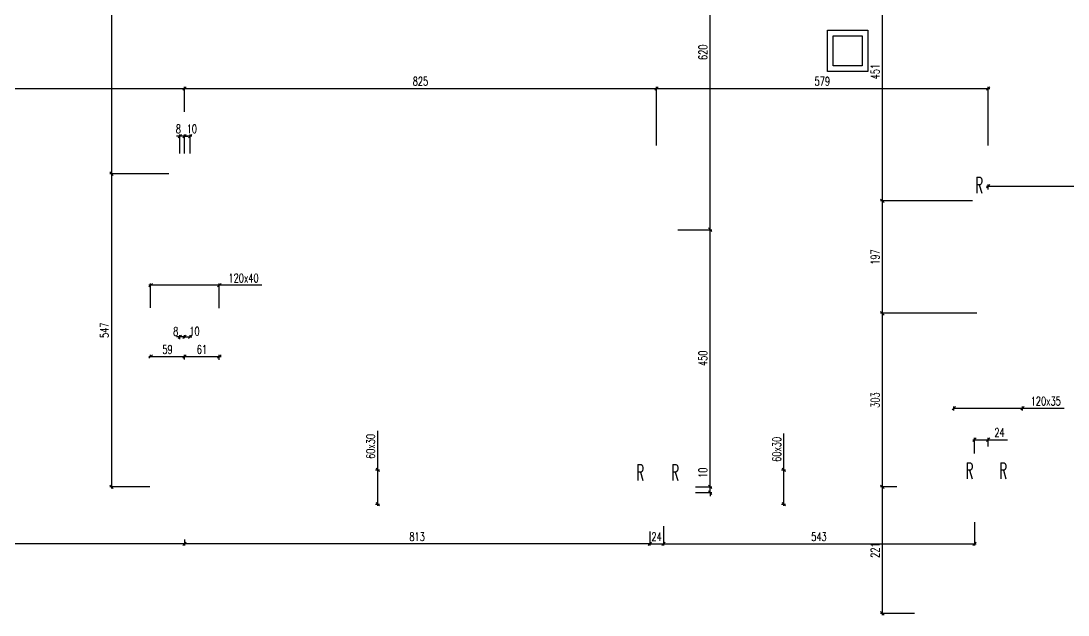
# Model space of a CAD drawing. Extents: x 307 to 786, y -197 to -94.
# Drawn here: x 336.24 to 354.53, y -118.98 to -108.6 of the extents above; entities that cross this region are included whole.
import ezdxf

# ---------------------------------------------------------------- set-up
doc = ezdxf.new("R2010")
doc.units = 0
doc.header["$LTSCALE"] = 0.5
doc.header["$MEASUREMENT"] = 0
doc.layers.get('DEFPOINTS').update_dxf_attribs({"linetype": 'CONTINUOUS'})
doc.layers.add('COTATION', color=7, linetype='CONTINUOUS')
doc.layers.add('REPERE-RAID', color=4, linetype='CONTINUOUS')
doc.styles.add('ROMANS8', font='romans.shx', dxfattribs={"width": 0.7})
doc.styles.get("Standard").update_dxf_attribs({"font": 'txt.shx'})
doc.dimstyles.new('COT50 cm', dxfattribs={"dimtxt": 0.15, "dimasz": 0.06, "dimexe": 0.03, "dimexo": 0.1, "dimgap": 0.05, "dimtad": 1, "dimdec": 0, "dimlfac": 100, "dimzin": 0, "dimdsep": 46, "dimtxsty": 'ROMANS8', "dimblk1": 'OBLIQUE', "dimblk2": 'OBLIQUE', "dimsah": 1, "dimcen": 0.03, "dimdle": 0.03, "dimclrt": 1, "dimadec": 0, "dimazin": 0, "dimtfac": 1, "dimtdec": 0, "dimtmove": 0, "dimatfit": 3, "dimfxl": 1, "dimfxlon": 1, "dimtolj": 1, "dimtzin": 0, "dimlwd": -1, "dimlwe": -1, "dimarcsym": 0})

# ---------------------------------------------------------------- blocks, each defined once
blk = doc.blocks.new('_Oblique')
at = {"layer": 'COTATION', "color": 0, "lineweight": -2}
blk.add_line((-0.5, -0.5), (0.5, 0.5), dxfattribs=at)
blk = doc.blocks.new('*D106')
at = {"layer": 'COTATION', "color": 0, "transparency": 16777216}
for p, q in [((347.224, -117.521), (347.224, -117.767)), ((347.254, -117.737), (339.066, -117.737)), ((339.096, -117.661), (339.096, -117.767))]:
    blk.add_line(p, q, dxfattribs=at)
at = {"layer": 'DEFPOINTS', "color": 0, "transparency": 16777216}
for p in [(347.224, -117.421), (339.096, -117.561), (339.096, -117.737)]:
    blk.add_point(p, dxfattribs=at)
at = {"layer": 'COTATION', "color": 0, "transparency": 16777216, "xscale": 0.06, "yscale": 0.06, "zscale": 0.06, "rotation": 180}
blk.add_blockref('_Oblique', (339.096, -117.737), dxfattribs=at)
at = {"layer": 'COTATION', "color": 0, "transparency": 16777216, "xscale": 0.06, "yscale": 0.06, "zscale": 0.06}
blk.add_blockref('_Oblique', (347.224, -117.737), dxfattribs=at)
at = {"layer": 'COTATION', "color": 1, "transparency": 16777216, "insert": (343.16, -117.612), "char_height": 0.15, "attachment_point": 5, "style": 'ROMANS8'}
blk.add_mtext('\\A1;813', dxfattribs=at)
blk = doc.blocks.new('*D107')
at = {"layer": 'COTATION', "color": 0, "transparency": 16777216}
for p, q in [((331.646, -117.483), (331.646, -117.767)), ((339.126, -117.737), (331.616, -117.737)), ((339.096, -117.661), (339.096, -117.767))]:
    blk.add_line(p, q, dxfattribs=at)
at = {"layer": 'DEFPOINTS', "color": 0, "transparency": 16777216}
for p in [(331.646, -117.383), (339.096, -117.561), (331.646, -117.737)]:
    blk.add_point(p, dxfattribs=at)
at = {"layer": 'COTATION', "color": 0, "transparency": 16777216, "xscale": 0.06, "yscale": 0.06, "zscale": 0.06, "rotation": 180}
blk.add_blockref('_Oblique', (331.646, -117.737), dxfattribs=at)
at = {"layer": 'COTATION', "color": 0, "transparency": 16777216, "xscale": 0.06, "yscale": 0.06, "zscale": 0.06}
blk.add_blockref('_Oblique', (339.096, -117.737), dxfattribs=at)
at = {"layer": 'COTATION', "color": 1, "transparency": 16777216, "insert": (335.371, -117.612), "char_height": 0.15, "attachment_point": 5, "style": 'ROMANS8'}
blk.add_mtext('\\A1;745', dxfattribs=at)
blk = doc.blocks.new('*D123')
at = {"layer": 'COTATION', "color": 0, "transparency": 16777216}
for p, q in [((338.506, -113.61), (338.506, -113.187)), ((339.706, -113.62), (339.706, -113.187)), ((339.736, -113.217), (338.476, -113.217)), ((340.449, -113.217), (339.706, -113.217))]:
    blk.add_line(p, q, dxfattribs=at)
at = {"layer": 'DEFPOINTS', "color": 0, "transparency": 16777216}
for p in [(338.506, -113.217), (338.506, -113.71), (339.706, -113.72)]:
    blk.add_point(p, dxfattribs=at)
at = {"layer": 'COTATION', "color": 0, "transparency": 16777216, "xscale": 0.06, "yscale": 0.06, "zscale": 0.06, "rotation": 180}
blk.add_blockref('_Oblique', (338.506, -113.217), dxfattribs=at)
at = {"layer": 'COTATION', "color": 0, "transparency": 16777216, "xscale": 0.06, "yscale": 0.06, "zscale": 0.06}
blk.add_blockref('_Oblique', (339.706, -113.217), dxfattribs=at)
at = {"layer": 'COTATION', "color": 1, "transparency": 16777216, "insert": (340.129, -113.092), "char_height": 0.15, "attachment_point": 5, "style": 'ROMANS8'}
blk.add_mtext('\\A1;120x40', dxfattribs=at)
blk = doc.blocks.new('*D126')
at = {"layer": 'COTATION', "color": 0, "transparency": 16777216}
for p, q in [((339.226, -110.611), (339.066, -110.611)), ((339.096, -110.918), (339.096, -110.581)), ((339.196, -110.918), (339.196, -110.581))]:
    blk.add_line(p, q, dxfattribs=at)
at = {"layer": 'DEFPOINTS', "color": 0, "transparency": 16777216}
for p in [(339.096, -110.611), (339.096, -111.018), (339.196, -111.018)]:
    blk.add_point(p, dxfattribs=at)
at = {"layer": 'COTATION', "color": 0, "transparency": 16777216, "xscale": 0.06, "yscale": 0.06, "zscale": 0.06, "rotation": 180}
blk.add_blockref('_Oblique', (339.096, -110.611), dxfattribs=at)
at = {"layer": 'COTATION', "color": 0, "transparency": 16777216, "xscale": 0.06, "yscale": 0.06, "zscale": 0.06}
blk.add_blockref('_Oblique', (339.196, -110.611), dxfattribs=at)
at = {"layer": 'COTATION', "color": 1, "transparency": 16777216, "insert": (339.226, -110.486), "char_height": 0.15, "attachment_point": 5, "style": 'ROMANS8'}
blk.add_mtext('\\A1;10', dxfattribs=at)
blk = doc.blocks.new('*D128')
at = {"layer": 'COTATION', "color": 0, "transparency": 16777216}
for p, q in [((342.474, -116.443), (342.474, -115.76)), ((342.434, -116.443), (342.504, -116.443)), ((342.474, -117.073), (342.474, -116.443)), ((342.434, -117.043), (342.504, -117.043))]:
    blk.add_line(p, q, dxfattribs=at)
at = {"layer": 'DEFPOINTS', "color": 0, "transparency": 16777216}
for p in [(341.907, -116.443), (342.474, -116.443), (341.931, -117.043)]:
    blk.add_point(p, dxfattribs=at)
at = {"layer": 'COTATION', "color": 0, "transparency": 16777216, "xscale": 0.06, "yscale": 0.06, "zscale": 0.06}
for p, rotation in [((342.474, -116.443), 90), ((342.474, -117.043), 270)]:
    blk.add_blockref('_Oblique', p, dxfattribs=dict(at, rotation=rotation))
at = {"layer": 'COTATION', "color": 1, "transparency": 16777216, "insert": (342.349, -116.035), "char_height": 0.15, "attachment_point": 5, "rotation": 90, "style": 'ROMANS8'}
blk.add_mtext('\\A1;60x30', dxfattribs=at)
blk = doc.blocks.new('*D178')
at = {"layer": 'COTATION', "color": 0, "transparency": 16777216}
for p, q in [((347.224, -117.521), (347.224, -117.767)), ((347.464, -117.427), (347.464, -117.767)), ((347.194, -117.737), (347.494, -117.737))]:
    blk.add_line(p, q, dxfattribs=at)
at = {"layer": 'DEFPOINTS', "color": 0, "transparency": 16777216}
for p in [(347.224, -117.421), (347.464, -117.327), (347.464, -117.737)]:
    blk.add_point(p, dxfattribs=at)
at = {"layer": 'COTATION', "color": 0, "transparency": 16777216, "xscale": 0.06, "yscale": 0.06, "zscale": 0.06, "rotation": 180}
blk.add_blockref('_Oblique', (347.224, -117.737), dxfattribs=at)
at = {"layer": 'COTATION', "color": 0, "transparency": 16777216, "xscale": 0.06, "yscale": 0.06, "zscale": 0.06}
blk.add_blockref('_Oblique', (347.464, -117.737), dxfattribs=at)
at = {"layer": 'COTATION', "color": 1, "transparency": 16777216, "insert": (347.344, -117.612), "char_height": 0.15, "attachment_point": 5, "style": 'ROMANS8'}
blk.add_mtext('\\A1;24', dxfattribs=at)
blk = doc.blocks.new('*D179')
at = {"layer": 'COTATION', "color": 0, "transparency": 16777216}
for p, q in [((352.896, -117.36), (352.896, -117.767)), ((347.464, -117.427), (347.464, -117.767)), ((347.434, -117.737), (352.926, -117.737))]:
    blk.add_line(p, q, dxfattribs=at)
at = {"layer": 'DEFPOINTS', "color": 0, "transparency": 16777216}
for p in [(347.464, -117.327), (352.896, -117.26), (352.896, -117.737)]:
    blk.add_point(p, dxfattribs=at)
at = {"layer": 'COTATION', "color": 0, "transparency": 16777216, "xscale": 0.06, "yscale": 0.06, "zscale": 0.06, "rotation": 180}
blk.add_blockref('_Oblique', (347.464, -117.737), dxfattribs=at)
at = {"layer": 'COTATION', "color": 0, "transparency": 16777216, "xscale": 0.06, "yscale": 0.06, "zscale": 0.06}
blk.add_blockref('_Oblique', (352.896, -117.737), dxfattribs=at)
at = {"layer": 'COTATION', "color": 1, "transparency": 16777216, "insert": (350.18, -117.612), "char_height": 0.15, "attachment_point": 5, "style": 'ROMANS8'}
blk.add_mtext('\\A1;543', dxfattribs=at)
blk = doc.blocks.new('*D180')
at = {"layer": 'COTATION', "color": 0, "transparency": 16777216}
for p, q in [((338.823, -111.268), (337.793, -111.268)), ((337.823, -111.238), (337.823, -116.772)), ((338.492, -116.742), (337.793, -116.742))]:
    blk.add_line(p, q, dxfattribs=at)
at = {"layer": 'DEFPOINTS', "color": 0, "transparency": 16777216}
for p in [(338.981, -111.268), (337.823, -116.742), (338.592, -116.742)]:
    blk.add_point(p, dxfattribs=at)
at = {"layer": 'COTATION', "color": 0, "transparency": 16777216, "xscale": 0.06, "yscale": 0.06, "zscale": 0.06}
for p, rotation in [((337.823, -111.268), 90), ((337.823, -116.742), 270)]:
    blk.add_blockref('_Oblique', p, dxfattribs=dict(at, rotation=rotation))
at = {"layer": 'COTATION', "color": 1, "transparency": 16777216, "insert": (337.698, -114.005), "char_height": 0.15, "attachment_point": 5, "rotation": 90, "style": 'ROMANS8'}
blk.add_mtext('\\A1;547', dxfattribs=at)
blk = doc.blocks.new('*D196')
at = {"layer": 'COTATION', "color": 0, "transparency": 16777216}
for p, q in [((349.567, -116.443), (349.567, -115.811)), ((349.527, -116.443), (349.597, -116.443)), ((349.567, -117.073), (349.567, -116.443)), ((349.527, -117.043), (349.597, -117.043))]:
    blk.add_line(p, q, dxfattribs=at)
at = {"layer": 'DEFPOINTS', "color": 0, "transparency": 16777216}
for p in [(348.978, -116.443), (349.567, -116.443), (348.975, -117.043)]:
    blk.add_point(p, dxfattribs=at)
at = {"layer": 'COTATION', "color": 0, "transparency": 16777216, "xscale": 0.06, "yscale": 0.06, "zscale": 0.06}
for p, rotation in [((349.567, -116.443), 90), ((349.567, -117.043), 270)]:
    blk.add_blockref('_Oblique', p, dxfattribs=dict(at, rotation=rotation))
at = {"layer": 'COTATION', "color": 1, "transparency": 16777216, "insert": (349.442, -116.086), "char_height": 0.15, "attachment_point": 5, "rotation": 90, "style": 'ROMANS8'}
blk.add_mtext('\\A1;60x30', dxfattribs=at)
blk = doc.blocks.new('*D203')
at = {"layer": 'COTATION', "color": 0, "transparency": 16777216}
for p, q in [((338.823, -105.017), (337.793, -105.017)), ((337.823, -104.987), (337.823, -111.298)), ((338.823, -111.268), (337.793, -111.268))]:
    blk.add_line(p, q, dxfattribs=at)
at = {"layer": 'DEFPOINTS', "color": 0, "transparency": 16777216}
for p in [(338.981, -105.017), (337.823, -111.268), (338.981, -111.268)]:
    blk.add_point(p, dxfattribs=at)
at = {"layer": 'COTATION', "color": 0, "transparency": 16777216, "xscale": 0.06, "yscale": 0.06, "zscale": 0.06}
for p, rotation in [((337.823, -105.017), 90), ((337.823, -111.268), 270)]:
    blk.add_blockref('_Oblique', p, dxfattribs=dict(at, rotation=rotation))
at = {"layer": 'COTATION', "color": 1, "transparency": 16777216, "insert": (337.698, -108.143), "char_height": 0.15, "attachment_point": 5, "rotation": 90, "style": 'ROMANS8'}
blk.add_mtext('\\A1;625', dxfattribs=at)
blk = doc.blocks.new('*D204')
at = {"layer": 'COTATION', "color": 0, "transparency": 16777216}
for p, q in [((352.494, -111.742), (351.256, -111.742)), ((351.286, -111.712), (351.286, -113.738)), ((352.936, -113.708), (351.256, -113.708))]:
    blk.add_line(p, q, dxfattribs=at)
at = {"layer": 'DEFPOINTS', "color": 0, "transparency": 16777216}
for p in [(352.594, -111.742), (351.286, -113.708), (353.036, -113.708)]:
    blk.add_point(p, dxfattribs=at)
at = {"layer": 'COTATION', "color": 0, "transparency": 16777216, "xscale": 0.06, "yscale": 0.06, "zscale": 0.06}
for p, rotation in [((351.286, -111.742), 90), ((351.286, -113.708), 270)]:
    blk.add_blockref('_Oblique', p, dxfattribs=dict(at, rotation=rotation))
at = {"layer": 'COTATION', "color": 1, "transparency": 16777216, "insert": (351.161, -112.725), "char_height": 0.15, "attachment_point": 5, "rotation": 90, "style": 'ROMANS8'}
blk.add_mtext('\\A1;197', dxfattribs=at)
blk = doc.blocks.new('*D205')
at = {"layer": 'COTATION', "color": 0, "transparency": 16777216}
for p, q in [((352.936, -113.708), (351.256, -113.708)), ((351.286, -113.678), (351.286, -116.772)), ((351.539, -116.742), (351.256, -116.742))]:
    blk.add_line(p, q, dxfattribs=at)
at = {"layer": 'DEFPOINTS', "color": 0, "transparency": 16777216}
for p in [(353.036, -113.708), (351.286, -116.742), (351.639, -116.742)]:
    blk.add_point(p, dxfattribs=at)
at = {"layer": 'COTATION', "color": 0, "transparency": 16777216, "xscale": 0.06, "yscale": 0.06, "zscale": 0.06}
for p, rotation in [((351.286, -113.708), 90), ((351.286, -116.742), 270)]:
    blk.add_blockref('_Oblique', p, dxfattribs=dict(at, rotation=rotation))
at = {"layer": 'COTATION', "color": 1, "transparency": 16777216, "insert": (351.161, -115.225), "char_height": 0.15, "attachment_point": 5, "rotation": 90, "style": 'ROMANS8'}
blk.add_mtext('\\A1;303', dxfattribs=at)
blk = doc.blocks.new('*D206')
at = {"layer": 'COTATION', "color": 0, "transparency": 16777216}
for p, q in [((351.539, -116.742), (351.256, -116.742)), ((351.286, -116.712), (351.286, -118.982)), ((351.85, -118.952), (351.256, -118.952))]:
    blk.add_line(p, q, dxfattribs=at)
at = {"layer": 'DEFPOINTS', "color": 0, "transparency": 16777216}
for p in [(351.639, -116.742), (351.286, -118.952), (351.95, -118.952)]:
    blk.add_point(p, dxfattribs=at)
at = {"layer": 'COTATION', "color": 0, "transparency": 16777216, "xscale": 0.06, "yscale": 0.06, "zscale": 0.06}
for p, rotation in [((351.286, -116.742), 90), ((351.286, -118.952), 270)]:
    blk.add_blockref('_Oblique', p, dxfattribs=dict(at, rotation=rotation))
at = {"layer": 'COTATION', "color": 1, "transparency": 16777216, "insert": (351.161, -117.847), "char_height": 0.15, "attachment_point": 5, "rotation": 90, "style": 'ROMANS8'}
blk.add_mtext('\\A1;221', dxfattribs=at)
blk = doc.blocks.new('*D207')
at = {"layer": 'COTATION', "color": 0, "transparency": 16777216}
for p, q in [((352.866, -115.917), (353.136, -115.917)), ((352.896, -116.157), (352.896, -115.887)), ((353.136, -116.037), (353.136, -115.887)), ((353.136, -115.917), (353.471, -115.917))]:
    blk.add_line(p, q, dxfattribs=at)
at = {"layer": 'DEFPOINTS', "color": 0, "transparency": 16777216}
for p in [(353.136, -115.917), (353.136, -116.137), (352.896, -116.257)]:
    blk.add_point(p, dxfattribs=at)
at = {"layer": 'COTATION', "color": 0, "transparency": 16777216, "xscale": 0.06, "yscale": 0.06, "zscale": 0.06, "rotation": 180}
blk.add_blockref('_Oblique', (352.896, -115.917), dxfattribs=at)
at = {"layer": 'COTATION', "color": 0, "transparency": 16777216, "xscale": 0.06, "yscale": 0.06, "zscale": 0.06}
blk.add_blockref('_Oblique', (353.136, -115.917), dxfattribs=at)
at = {"layer": 'COTATION', "color": 1, "transparency": 16777216, "insert": (353.333, -115.792), "char_height": 0.15, "attachment_point": 5, "style": 'ROMANS8'}
blk.add_mtext('\\A1;24', dxfattribs=at)
blk = doc.blocks.new('*D252')
at = {"layer": 'COTATION', "color": 0, "transparency": 16777216}
for p, q in [((339.016, -114.118), (338.956, -114.118)), ((339.016, -114.159), (339.016, -114.088)), ((339.096, -114.118), (339.016, -114.118)), ((339.096, -114.144), (339.096, -114.088)), ((339.096, -114.118), (339.156, -114.118))]:
    blk.add_line(p, q, dxfattribs=at)
at = {"layer": 'DEFPOINTS', "color": 0, "transparency": 16777216}
for p in [(339.016, -114.118), (339.016, -114.259), (339.096, -114.244)]:
    blk.add_point(p, dxfattribs=at)
at = {"layer": 'COTATION', "color": 0, "transparency": 16777216, "xscale": 0.06, "yscale": 0.06, "zscale": 0.06}
blk.add_blockref('_Oblique', (339.016, -114.118), dxfattribs=at)
at = {"layer": 'COTATION', "color": 0, "transparency": 16777216, "xscale": 0.06, "yscale": 0.06, "zscale": 0.06, "rotation": 180}
blk.add_blockref('_Oblique', (339.096, -114.118), dxfattribs=at)
at = {"layer": 'COTATION', "color": 1, "transparency": 16777216, "insert": (338.945, -114.024), "char_height": 0.15, "attachment_point": 5, "style": 'ROMANS8'}
blk.add_mtext('\\A1;8', dxfattribs=at)
blk = doc.blocks.new('*D253')
at = {"layer": 'COTATION', "color": 0, "transparency": 16777216}
for p, q in [((339.066, -114.118), (339.226, -114.118)), ((339.096, -114.144), (339.096, -114.088)), ((339.196, -114.118), (339.196, -114.088))]:
    blk.add_line(p, q, dxfattribs=at)
at = {"layer": 'DEFPOINTS', "color": 0, "transparency": 16777216}
for p in [(339.196, -114.118), (339.096, -114.244), (339.196, -114.192)]:
    blk.add_point(p, dxfattribs=at)
at = {"layer": 'COTATION', "color": 0, "transparency": 16777216, "xscale": 0.06, "yscale": 0.06, "zscale": 0.06, "rotation": 180}
blk.add_blockref('_Oblique', (339.096, -114.118), dxfattribs=at)
at = {"layer": 'COTATION', "color": 0, "transparency": 16777216, "xscale": 0.06, "yscale": 0.06, "zscale": 0.06}
blk.add_blockref('_Oblique', (339.196, -114.118), dxfattribs=at)
at = {"layer": 'COTATION', "color": 1, "transparency": 16777216, "insert": (339.273, -114.022), "char_height": 0.15, "attachment_point": 5, "style": 'ROMANS8'}
blk.add_mtext('\\A1;10', dxfattribs=at)
blk = doc.blocks.new('*D395')
at = {"layer": 'COTATION', "color": 0, "transparency": 16777216}
for p, q in [((338.476, -114.465), (339.126, -114.465)), ((338.506, -114.465), (338.506, -114.435)), ((339.096, -114.517), (339.096, -114.435))]:
    blk.add_line(p, q, dxfattribs=at)
at = {"layer": 'DEFPOINTS', "color": 0, "transparency": 16777216}
for p in [(339.096, -114.465), (338.506, -114.521), (339.096, -114.617)]:
    blk.add_point(p, dxfattribs=at)
at = {"layer": 'COTATION', "color": 0, "transparency": 16777216, "xscale": 0.06, "yscale": 0.06, "zscale": 0.06, "rotation": 180}
blk.add_blockref('_Oblique', (338.506, -114.465), dxfattribs=at)
at = {"layer": 'COTATION', "color": 0, "transparency": 16777216, "xscale": 0.06, "yscale": 0.06, "zscale": 0.06}
blk.add_blockref('_Oblique', (339.096, -114.465), dxfattribs=at)
at = {"layer": 'COTATION', "color": 1, "transparency": 16777216, "insert": (338.801, -114.34), "char_height": 0.15, "attachment_point": 5, "style": 'ROMANS8'}
blk.add_mtext('\\A1;59', dxfattribs=at)
blk = doc.blocks.new('*D396')
at = {"layer": 'COTATION', "color": 0, "transparency": 16777216}
for p, q in [((339.066, -114.465), (339.736, -114.465)), ((339.096, -114.517), (339.096, -114.435)), ((339.706, -114.522), (339.706, -114.435))]:
    blk.add_line(p, q, dxfattribs=at)
at = {"layer": 'DEFPOINTS', "color": 0, "transparency": 16777216}
for p in [(339.706, -114.465), (339.096, -114.617), (339.706, -114.622)]:
    blk.add_point(p, dxfattribs=at)
at = {"layer": 'COTATION', "color": 0, "transparency": 16777216, "xscale": 0.06, "yscale": 0.06, "zscale": 0.06, "rotation": 180}
blk.add_blockref('_Oblique', (339.096, -114.465), dxfattribs=at)
at = {"layer": 'COTATION', "color": 0, "transparency": 16777216, "xscale": 0.06, "yscale": 0.06, "zscale": 0.06}
blk.add_blockref('_Oblique', (339.706, -114.465), dxfattribs=at)
at = {"layer": 'COTATION', "color": 1, "transparency": 16777216, "insert": (339.401, -114.34), "char_height": 0.15, "attachment_point": 5, "style": 'ROMANS8'}
blk.add_mtext('\\A1;61', dxfattribs=at)
blk = doc.blocks.new('*D431')
at = {"layer": 'COTATION', "color": 0, "transparency": 16777216}
for p, q in [((352.746, -107.227), (351.256, -107.227)), ((351.286, -107.197), (351.286, -111.772)), ((352.862, -111.742), (351.256, -111.742))]:
    blk.add_line(p, q, dxfattribs=at)
at = {"layer": 'DEFPOINTS', "color": 0, "transparency": 16777216}
for p in [(352.846, -107.227), (351.286, -111.742), (352.962, -111.742)]:
    blk.add_point(p, dxfattribs=at)
at = {"layer": 'COTATION', "color": 0, "transparency": 16777216, "xscale": 0.06, "yscale": 0.06, "zscale": 0.06}
for p, rotation in [((351.286, -107.227), 90), ((351.286, -111.742), 270)]:
    blk.add_blockref('_Oblique', p, dxfattribs=dict(at, rotation=rotation))
at = {"layer": 'COTATION', "color": 1, "transparency": 16777216, "insert": (351.161, -109.485), "char_height": 0.15, "attachment_point": 5, "rotation": 90, "style": 'ROMANS8'}
blk.add_mtext('\\A1;451', dxfattribs=at)
blk = doc.blocks.new('*D438')
at = {"layer": 'COTATION', "color": 0, "transparency": 16777216}
for p, q in [((352.536, -115.407), (352.536, -115.337)), ((352.536, -115.367), (353.766, -115.367)), ((353.736, -115.407), (353.736, -115.337)), ((353.736, -115.367), (354.462, -115.367))]:
    blk.add_line(p, q, dxfattribs=at)
at = {"layer": 'DEFPOINTS', "color": 0, "transparency": 16777216}
for p in [(352.536, -115.367), (352.536, -115.7), (353.736, -115.629)]:
    blk.add_point(p, dxfattribs=at)
at = {"layer": 'COTATION', "color": 0, "transparency": 16777216, "xscale": 0.06, "yscale": 0.06, "zscale": 0.06, "rotation": 180}
blk.add_blockref('_Oblique', (352.536, -115.367), dxfattribs=at)
at = {"layer": 'COTATION', "color": 0, "transparency": 16777216, "xscale": 0.06, "yscale": 0.06, "zscale": 0.06}
blk.add_blockref('_Oblique', (353.736, -115.367), dxfattribs=at)
at = {"layer": 'COTATION', "color": 1, "transparency": 16777216, "insert": (354.142, -115.242), "char_height": 0.15, "attachment_point": 5, "style": 'ROMANS8'}
blk.add_mtext('\\A1;120x35', dxfattribs=at)
blk = doc.blocks.new('*D443')
at = {"layer": 'COTATION', "color": 0, "transparency": 16777216}
for p, q in [((348.278, -116.742), (348.278, -116.367)), ((348.022, -116.742), (348.308, -116.742)), ((348.022, -116.842), (348.308, -116.842)), ((348.278, -116.842), (348.278, -116.742)), ((348.278, -116.842), (348.278, -116.902))]:
    blk.add_line(p, q, dxfattribs=at)
at = {"layer": 'DEFPOINTS', "color": 0, "transparency": 16777216}
for p in [(347.922, -116.742), (347.922, -116.842), (348.278, -116.742)]:
    blk.add_point(p, dxfattribs=at)
at = {"layer": 'COTATION', "color": 0, "transparency": 16777216, "xscale": 0.06, "yscale": 0.06, "zscale": 0.06}
for p, rotation in [((348.278, -116.742), 270), ((348.278, -116.842), 90)]:
    blk.add_blockref('_Oblique', p, dxfattribs=dict(at, rotation=rotation))
at = {"layer": 'COTATION', "color": 1, "transparency": 16777216, "insert": (348.153, -116.495), "char_height": 0.15, "attachment_point": 5, "rotation": 90, "style": 'ROMANS8'}
blk.add_mtext('\\A1;10', dxfattribs=at)
blk = doc.blocks.new('*D444')
at = {"layer": 'COTATION', "color": 0, "transparency": 16777216}
for p, q in [((347.714, -112.247), (348.308, -112.247)), ((348.278, -116.772), (348.278, -112.217)), ((348.022, -116.742), (348.308, -116.742))]:
    blk.add_line(p, q, dxfattribs=at)
at = {"layer": 'DEFPOINTS', "color": 0, "transparency": 16777216}
for p in [(347.614, -112.247), (348.278, -112.247), (347.922, -116.742)]:
    blk.add_point(p, dxfattribs=at)
at = {"layer": 'COTATION', "color": 0, "transparency": 16777216, "xscale": 0.06, "yscale": 0.06, "zscale": 0.06}
for p, rotation in [((348.278, -112.247), 90), ((348.278, -116.742), 270)]:
    blk.add_blockref('_Oblique', p, dxfattribs=dict(at, rotation=rotation))
at = {"layer": 'COTATION', "color": 1, "transparency": 16777216, "insert": (348.153, -114.495), "char_height": 0.15, "attachment_point": 5, "rotation": 90, "style": 'ROMANS8'}
blk.add_mtext('\\A1;450', dxfattribs=at)
blk = doc.blocks.new('*D445')
at = {"layer": 'COTATION', "color": 0, "transparency": 16777216}
for p, q in [((346.486, -106.044), (348.308, -106.044)), ((348.278, -112.277), (348.278, -106.014)), ((347.714, -112.247), (348.308, -112.247))]:
    blk.add_line(p, q, dxfattribs=at)
at = {"layer": 'DEFPOINTS', "color": 0, "transparency": 16777216}
for p in [(346.386, -106.044), (348.278, -106.044), (347.614, -112.247)]:
    blk.add_point(p, dxfattribs=at)
at = {"layer": 'COTATION', "color": 0, "transparency": 16777216, "xscale": 0.06, "yscale": 0.06, "zscale": 0.06}
for p, rotation in [((348.278, -106.044), 90), ((348.278, -112.247), 270)]:
    blk.add_blockref('_Oblique', p, dxfattribs=dict(at, rotation=rotation))
at = {"layer": 'COTATION', "color": 1, "transparency": 16777216, "insert": (348.153, -109.146), "char_height": 0.15, "attachment_point": 5, "rotation": 90, "style": 'ROMANS8'}
blk.add_mtext('\\A1;620', dxfattribs=at)
blk = doc.blocks.new('*D466')
at = {"layer": 'COTATION', "color": 0, "linetype": 'ByBlock', "transparency": 16777216}
for p, q in [((331.616, -109.778), (339.126, -109.778)), ((331.646, -110.618), (331.646, -109.748)), ((339.096, -110.189), (339.096, -109.748))]:
    blk.add_line(p, q, dxfattribs=at)
at = {"layer": 'DEFPOINTS', "color": 0, "linetype": 'ByBlock', "transparency": 16777216}
for p in [(339.096, -109.778), (339.096, -110.289), (331.646, -110.718)]:
    blk.add_point(p, dxfattribs=at)
at = {"layer": 'COTATION', "color": 0, "linetype": 'ByBlock', "transparency": 16777216, "xscale": 0.06, "yscale": 0.06, "zscale": 0.06, "rotation": 180}
blk.add_blockref('_Oblique', (331.646, -109.778), dxfattribs=at)
at = {"layer": 'COTATION', "color": 0, "linetype": 'ByBlock', "transparency": 16777216, "xscale": 0.06, "yscale": 0.06, "zscale": 0.06}
blk.add_blockref('_Oblique', (339.096, -109.778), dxfattribs=at)
at = {"layer": 'COTATION', "color": 1, "linetype": 'ByBlock', "transparency": 16777216, "insert": (335.371, -109.653), "char_height": 0.15, "attachment_point": 5, "style": 'ROMANS8'}
blk.add_mtext('\\A1;745', dxfattribs=at)
blk = doc.blocks.new('*D467')
at = {"layer": 'COTATION', "color": 0, "linetype": 'ByBlock', "transparency": 16777216}
for p, q in [((339.066, -109.778), (347.372, -109.778)), ((339.096, -110.189), (339.096, -109.748)), ((347.342, -110.778), (347.342, -109.748))]:
    blk.add_line(p, q, dxfattribs=at)
at = {"layer": 'DEFPOINTS', "color": 0, "linetype": 'ByBlock', "transparency": 16777216}
for p in [(347.342, -109.778), (339.096, -110.289), (347.342, -111.597)]:
    blk.add_point(p, dxfattribs=at)
at = {"layer": 'COTATION', "color": 0, "linetype": 'ByBlock', "transparency": 16777216, "xscale": 0.06, "yscale": 0.06, "zscale": 0.06, "rotation": 180}
blk.add_blockref('_Oblique', (339.096, -109.778), dxfattribs=at)
at = {"layer": 'COTATION', "color": 0, "linetype": 'ByBlock', "transparency": 16777216, "xscale": 0.06, "yscale": 0.06, "zscale": 0.06}
blk.add_blockref('_Oblique', (347.342, -109.778), dxfattribs=at)
at = {"layer": 'COTATION', "color": 1, "linetype": 'ByBlock', "transparency": 16777216, "insert": (343.219, -109.653), "char_height": 0.15, "attachment_point": 5, "style": 'ROMANS8'}
blk.add_mtext('\\A1;825', dxfattribs=at)
blk = doc.blocks.new('*D468')
at = {"layer": 'COTATION', "color": 0, "linetype": 'ByBlock', "transparency": 16777216}
for p, q in [((339.016, -110.611), (338.956, -110.611)), ((339.016, -110.918), (339.016, -110.581)), ((339.096, -110.611), (339.016, -110.611)), ((339.096, -110.918), (339.096, -110.581)), ((339.096, -110.611), (339.156, -110.611))]:
    blk.add_line(p, q, dxfattribs=at)
at = {"layer": 'DEFPOINTS', "color": 0, "linetype": 'ByBlock', "transparency": 16777216}
for p in [(339.016, -110.611), (339.016, -111.018), (339.096, -111.018)]:
    blk.add_point(p, dxfattribs=at)
at = {"layer": 'COTATION', "color": 0, "linetype": 'ByBlock', "transparency": 16777216, "xscale": 0.06, "yscale": 0.06, "zscale": 0.06}
blk.add_blockref('_Oblique', (339.016, -110.611), dxfattribs=at)
at = {"layer": 'COTATION', "color": 0, "linetype": 'ByBlock', "transparency": 16777216, "xscale": 0.06, "yscale": 0.06, "zscale": 0.06, "rotation": 180}
blk.add_blockref('_Oblique', (339.096, -110.611), dxfattribs=at)
at = {"layer": 'COTATION', "color": 1, "linetype": 'ByBlock', "transparency": 16777216, "insert": (338.991, -110.486), "char_height": 0.15, "attachment_point": 5, "style": 'ROMANS8'}
blk.add_mtext('\\A1;8', dxfattribs=at)
blk = doc.blocks.new('*D469')
at = {"layer": 'COTATION', "color": 0, "linetype": 'ByBlock', "transparency": 16777216}
for p, q in [((347.312, -109.778), (353.166, -109.778)), ((347.342, -110.778), (347.342, -109.748)), ((353.136, -110.778), (353.136, -109.748))]:
    blk.add_line(p, q, dxfattribs=at)
at = {"layer": 'DEFPOINTS', "color": 0, "linetype": 'ByBlock', "transparency": 16777216}
for p in [(353.136, -109.778), (353.136, -110.992), (347.342, -111.597)]:
    blk.add_point(p, dxfattribs=at)
at = {"layer": 'COTATION', "color": 0, "linetype": 'ByBlock', "transparency": 16777216, "xscale": 0.06, "yscale": 0.06, "zscale": 0.06, "rotation": 180}
blk.add_blockref('_Oblique', (347.342, -109.778), dxfattribs=at)
at = {"layer": 'COTATION', "color": 0, "linetype": 'ByBlock', "transparency": 16777216, "xscale": 0.06, "yscale": 0.06, "zscale": 0.06}
blk.add_blockref('_Oblique', (353.136, -109.778), dxfattribs=at)
at = {"layer": 'COTATION', "color": 1, "linetype": 'ByBlock', "transparency": 16777216, "insert": (350.239, -109.653), "char_height": 0.15, "attachment_point": 5, "style": 'ROMANS8'}
blk.add_mtext('\\A1;579', dxfattribs=at)
blk = doc.blocks.new('*D470')
at = {"layer": 'COTATION', "color": 0, "linetype": 'ByBlock', "transparency": 16777216}
for p, q in [((353.106, -111.487), (360.613, -111.487)), ((353.136, -111.542), (353.136, -111.457)), ((360.583, -111.927), (360.583, -111.457))]:
    blk.add_line(p, q, dxfattribs=at)
at = {"layer": 'DEFPOINTS', "color": 0, "linetype": 'ByBlock', "transparency": 16777216}
for p in [(360.583, -111.487), (353.136, -111.642), (360.583, -112.027)]:
    blk.add_point(p, dxfattribs=at)
at = {"layer": 'COTATION', "color": 0, "linetype": 'ByBlock', "transparency": 16777216, "xscale": 0.06, "yscale": 0.06, "zscale": 0.06, "rotation": 180}
blk.add_blockref('_Oblique', (353.136, -111.487), dxfattribs=at)
at = {"layer": 'COTATION', "color": 0, "linetype": 'ByBlock', "transparency": 16777216, "xscale": 0.06, "yscale": 0.06, "zscale": 0.06}
blk.add_blockref('_Oblique', (360.583, -111.487), dxfattribs=at)
at = {"layer": 'COTATION', "color": 1, "linetype": 'ByBlock', "transparency": 16777216, "insert": (356.859, -111.362), "char_height": 0.15, "attachment_point": 5, "style": 'ROMANS8'}
blk.add_mtext('\\A1;745', dxfattribs=at)

msp = doc.modelspace()

# ---------------------------------------------------------------- linework, layer by layer
at = {"layer": 'COTATION'}
for points in [[(350.3276, -108.7613), (351.032, -108.7613), (351.032, -109.4849), (350.3276, -109.4849)], [(350.4276, -108.8613), (350.932, -108.8613), (350.932, -109.3849), (350.4276, -109.3849)]]:
    msp.add_lwpolyline(points, close=True, dxfattribs=at)

# ---------------------------------------------------------------- texts
at = {"layer": 'REPERE-RAID', "color": 4, "width": 0.519}
for p in [(352.9126, -111.6073), (352.7438, -116.5988), (353.3333, -116.5988), (346.9926, -116.6312), (347.601, -116.6287)]:
    msp.add_text('R', height=0.28, dxfattribs=at).set_placement(p)

# ---------------------------------------------------------------- dimensions: what is measured, and where the dimension line sits
at = {"layer": 'COTATION'}
for base, p1, p2, override, picture, middle in [((337.8226, -111.2675), (338.9806, -105.0175), (338.9806, -111.2675), {"dimtmove": 1}, '*D203', (337.6976, -108.1425)), ((348.2781, -106.044), (347.614, -112.2472), (346.3859, -106.044), {"dimtmove": 1, "dimfxl": 10, "dimfxlon": 1}, '*D445', (348.1531, -109.1456)), ((351.2855, -111.7424), (352.8455, -107.2275), (352.962, -111.7424), {"dimfxl": 10, "dimfxlon": 1}, '*D431', (351.1605, -109.4849)), ((337.8226, -116.7424), (338.9806, -111.2675), (338.5922, -116.7424), {"dimtmove": 1}, '*D180', (337.6976, -114.005)), ((351.2855, -113.7085), (352.5936, -111.7424), (353.0359, -113.7085), {"dimfxl": 10, "dimfxlon": 1}, '*D204', (351.1605, -112.7254)), ((348.2781, -112.2472), (347.9219, -116.7424), (347.614, -112.2472), {"dimtmove": 1, "dimfxl": 10, "dimfxlon": 1}, '*D444', (348.1531, -114.4948)), ((351.2855, -116.7424), (353.0359, -113.7085), (351.639, -116.7424), {"dimtmove": 1, "dimfxl": 10, "dimfxlon": 1}, '*D205', (351.1605, -115.2254)), ((348.2781, -116.7424), (347.9219, -116.8424), (347.9219, -116.7424), {"dimfxl": 10, "dimfxlon": 1}, '*D443', (348.1531, -116.4949)), ((351.2855, -118.9521), (351.639, -116.7424), (351.9499, -118.9521), {"dimtmove": 1, "dimfxl": 10, "dimfxlon": 1}, '*D206', (351.1605, -117.8472))]:
    dim = msp.add_linear_dim(base=base, p1=p1, p2=p2, angle=90, dimstyle='COT50 cm', override=override, dxfattribs=at)
    dim.commit()
    dim.dimension.update_dxf_attribs({"geometry": picture, "text_midpoint": middle})
at = {"layer": 'COTATION', "linetype": 'ByBlock'}
for base, p1, p2, picture, middle in [((339.0959, -109.7783), (331.6462, -110.7175), (339.0959, -110.289), '*D466', (335.371, -109.6533)), ((347.342, -109.7783), (339.0959, -110.289), (347.342, -111.5972), '*D467', (343.2189, -109.6533)), ((353.136, -109.7783), (347.342, -111.5972), (353.136, -110.9921), '*D469', (350.239, -109.6533)), ((360.5828, -111.4868), (353.1362, -111.6424), (360.5828, -112.0273), '*D470', (356.8595, -111.3618))]:
    dim = msp.add_linear_dim(base=base, p1=p1, p2=p2, dimstyle='COT50 cm', override={"dimtmove": 1}, dxfattribs=at)
    dim.commit()
    dim.dimension.update_dxf_attribs({"geometry": picture, "text_midpoint": middle})
dim = msp.add_linear_dim(base=(339.0157, -110.6114), p1=(339.0959, -111.0175), p2=(339.0157, -111.0175), dimstyle='COT50 cm', override={"dimtmove": 1}, dxfattribs=at)
dim.commit()
dim.dimension.update_dxf_attribs({"geometry": '*D468', "text_midpoint": (338.9907, -110.6114), "dimtype": 160})
at = {"layer": 'COTATION'}
for base, p1, p2, override, picture, middle in [((339.0959, -110.6114), (339.1959, -111.0175), (339.0959, -111.0175), {"dimtmove": 1}, '*D126', (339.2259, -110.6114)), ((339.0159, -114.118), (339.0958, -114.2442), (339.0159, -114.2594), {"dimtmove": 1, "dimfxl": 10, "dimfxlon": 1}, '*D252', (338.9449, -114.1494)), ((339.1959, -114.118), (339.0958, -114.2442), (339.1959, -114.1917), {"dimtmove": 1, "dimfxl": 10, "dimfxlon": 1}, '*D253', (339.273, -114.1466)), ((347.464, -117.737), (347.224, -117.4208), (347.464, -117.3266), {"dimtmove": 1}, '*D178', (347.344, -117.737))]:
    dim = msp.add_linear_dim(base=base, p1=p1, p2=p2, dimstyle='COT50 cm', override=override, dxfattribs=at)
    dim.commit()
    dim.dimension.update_dxf_attribs({"geometry": picture, "text_midpoint": middle, "dimtype": 160})
for base, p1, p2, text, override, picture, middle in [((338.5059, -113.2166), (339.7059, -113.7195), (338.5059, -113.7101), '<>x40', {"dimtmove": 1}, '*D123', (340.1287, -113.2166)), ((352.5362, -115.3666), (353.7358, -115.6293), (352.5362, -115.6995), '<>x35', {"dimfxl": 0.04, "dimfxlon": 1}, '*D438', (354.1418, -115.3666))]:
    dim = msp.add_linear_dim(base=base, p1=p1, p2=p2, text=text, dimstyle='COT50 cm', override=override, dxfattribs=at)
    dim.commit()
    dim.dimension.update_dxf_attribs({"geometry": picture, "text_midpoint": middle, "dimtype": 160})
for base, p1, p2, override, picture, middle in [((339.0959, -114.4648), (338.5059, -114.5208), (339.0959, -114.6166), {"dimtmove": 1, "dimfxl": 10, "dimfxlon": 1}, '*D395', (338.8009, -114.3398)), ((339.7059, -114.4648), (339.0959, -114.6166), (339.7059, -114.6221), {"dimtmove": 1, "dimfxl": 10, "dimfxlon": 1}, '*D396', (339.4009, -114.3398)), ((353.136, -115.9166), (352.896, -116.2571), (353.136, -116.1367), {"dimfxl": 10, "dimfxlon": 1}, '*D207', (353.3335, -115.7916)), ((331.6462, -117.737), (339.0959, -117.5605), (331.6462, -117.3832), {"dimtmove": 1}, '*D107', (335.371, -117.612)), ((352.896, -117.737), (347.464, -117.3266), (352.896, -117.2604), {"dimtmove": 1}, '*D179', (350.18, -117.612))]:
    dim = msp.add_linear_dim(base=base, p1=p1, p2=p2, dimstyle='COT50 cm', override=override, dxfattribs=at)
    dim.commit()
    dim.dimension.update_dxf_attribs({"geometry": picture, "text_midpoint": middle})
for base, p1, p2, picture, middle in [((342.4735, -116.4425), (341.9309, -117.0425), (341.9065, -116.4425), '*D128', (342.4735, -116.0347)), ((349.5667, -116.4426), (348.9749, -117.0426), (348.9779, -116.4426), '*D196', (349.5667, -116.0861))]:
    dim = msp.add_linear_dim(base=base, p1=p1, p2=p2, angle=90, text='<>x30', dimstyle='COT50 cm', override={"dimfxl": 0.04, "dimfxlon": 1}, dxfattribs=at)
    dim.commit()
    dim.dimension.update_dxf_attribs({"geometry": picture, "text_midpoint": middle, "dimtype": 160})
dim = msp.add_linear_dim(base=(339.0959, -117.737), p1=(347.224, -117.4208), p2=(339.0959, -117.5605), dimstyle='COT50 cm', dxfattribs=at)
dim.commit()
dim.dimension.update_dxf_attribs({"geometry": '*D106', "text_midpoint": (343.1599, -117.612)})

doc.saveas('drawing.dxf')
